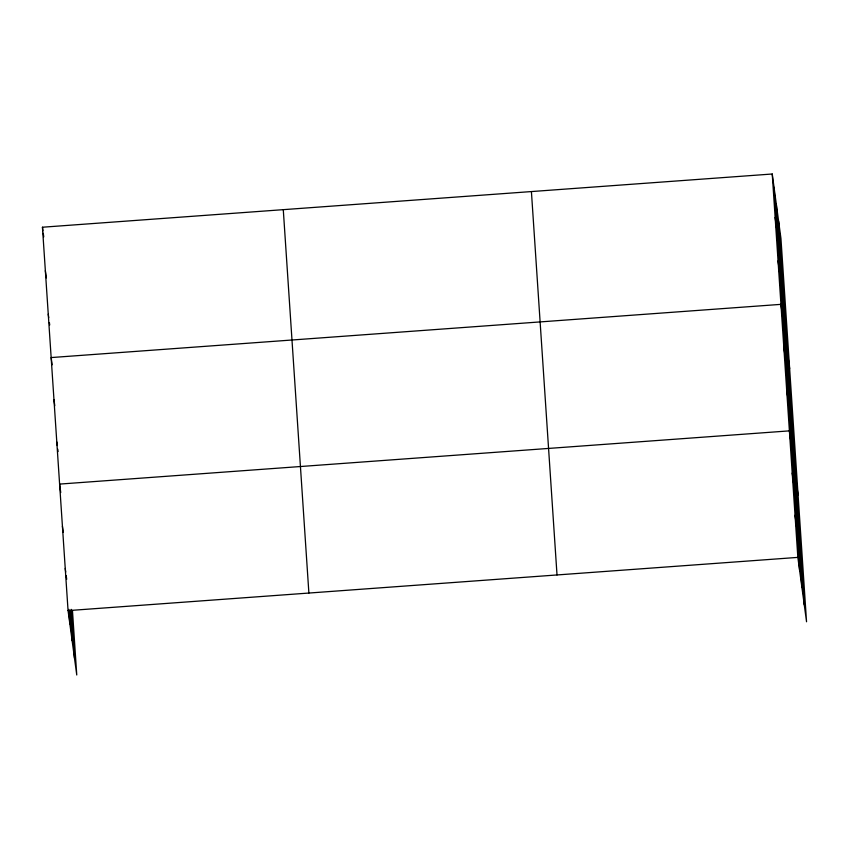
<?xml version="1.0" encoding="UTF-8"?>
<svg xmlns="http://www.w3.org/2000/svg" width="849" height="849" viewBox="0 0 849 849"><rect width="100%" height="100%" fill="white"/><g stroke="black" fill="none" stroke-linecap="round" stroke-linejoin="round"><path stroke-width="1.27" d="M72.452 610.42L76.76 674.997L68.058 610.611L42.45 227.224L772.24 174.003L780.942 238.389L806.55 621.776L797.848 557.39L772.24 174.003M68.058 610.611L797.848 557.39M775.137 217.45L776.931 230.705M778.045 260.898L779.838 274.163M789.655 368.742L780.942 304.356L51.152 357.567L52.129 364.805M783.765 346.53L785.558 359.785M786.577 388.704L788.371 401.959M798.102 495.264L789.39 430.868L59.61 484.089L60.746 492.526M792.213 473.042L794.006 486.307M795.025 515.216L796.818 528.481M42.45 227.224L42.938 230.832M43.267 233.242L43.755 236.86M45.347 270.672L46.334 277.899M48.255 314.119L48.743 317.738M49.391 322.556L49.72 324.965M53.975 399.741L54.792 405.769M56.787 441.915L57.276 445.534M57.764 449.153L58.093 451.562M62.423 526.263L63.24 532.291M65.235 568.437L65.723 572.056M66.222 575.664L66.71 579.283M778.66 221.515L804.268 604.902M776.315 204.131L801.923 587.519M774.033 187.258L799.641 570.645M531.41 191.566L557.018 574.953M283.279 209.661L308.887 593.048M71.22 609.359L74.479 658.124M70.106 610.431L72.133 640.74M68.875 609.37L69.851 623.866"/></g></svg>
